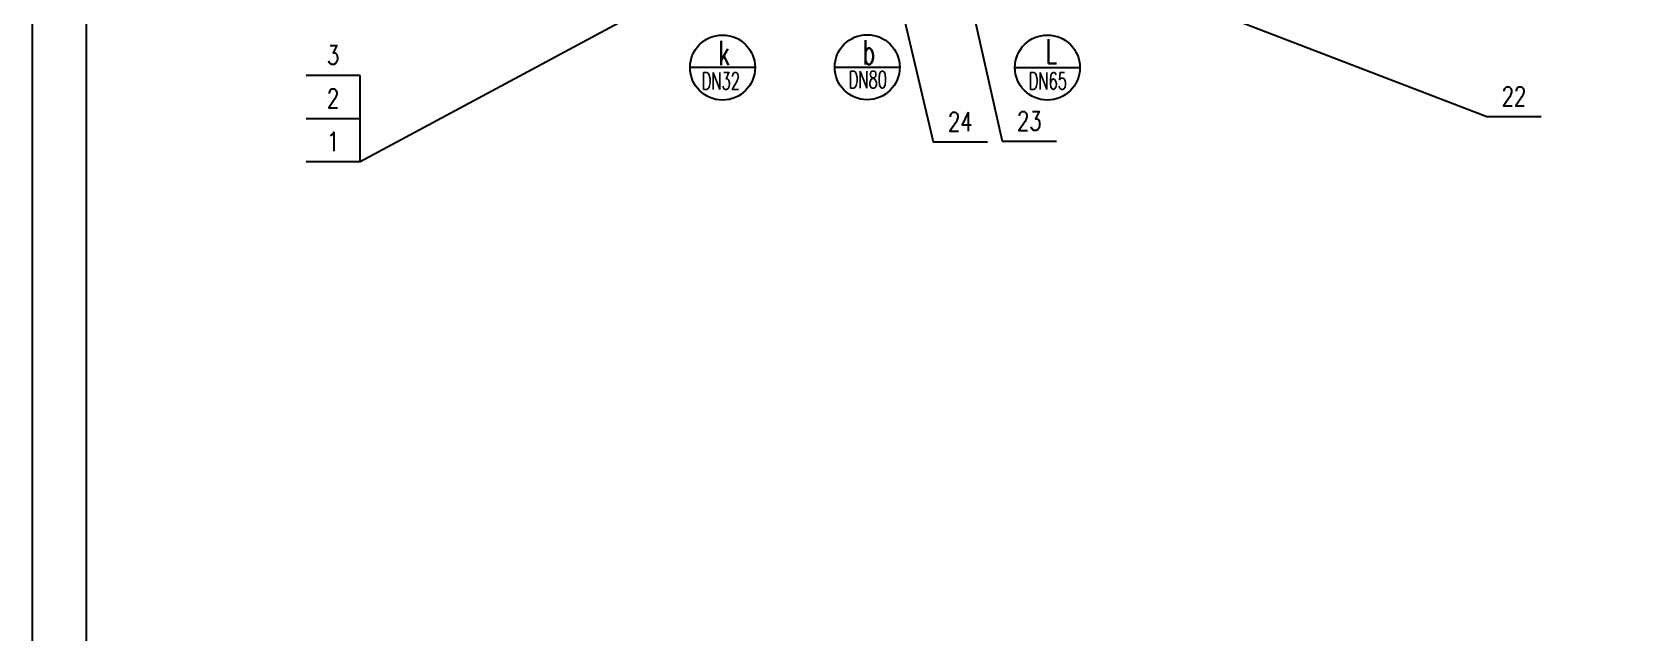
# Model space of a CAD drawing. Extents: x 15743 to 21683, y 5636 to 14046.
# Drawn here: x 15743 to 18713, y 9055 to 10165 of the extents above; entities that cross this region are included whole.
import ezdxf
from ezdxf.enums import TextEntityAlignment as Align

# ---------------------------------------------------------------- set-up
doc = ezdxf.new("R2010")
doc.units = 0
doc.header["$LTSCALE"] = 8
for name, color, linetype in [('5', 7, 'Continuous'), ('K1', 4, 'Continuous'), ('tanky', 7, 'Continuous')]:
    doc.layers.add(name, color=color, linetype=linetype)
doc.styles.add('hzfs', font='simplex.shx', dxfattribs={"width": 0.7, "bigfont": 'hzfs.shx'})
doc.styles.get("Standard").update_dxf_attribs({"font": 'txt', "width": 0.7, "bigfont": 'hztxt.shx'})

msp = doc.modelspace()

# ---------------------------------------------------------------- linework, layer by layer
msp.add_line((15742.9, 14046.3), (15742.9, 5636.3))
at = {"layer": '5'}
for p, q in [((17077.5, 10099.4), (16957.5, 10099.4)), ((17224.6, 10099.9), (17344.6, 10099.9)), ((17557.3, 10099.4), (17677.3, 10099.4))]:
    msp.add_line(p, q, dxfattribs=at)
for centre in [(17017.5, 10099.4), (17284.6, 10099.9), (17617.3, 10099.4)]:
    msp.add_circle(centre, 60, dxfattribs=at)
at = {"layer": 'K1', "const_width": 4}
msp.add_lwpolyline([(15842.9, 5736.3), (15842.9, 13796.3), (21582.9, 13796.3), (21582.9, 5736.3)], close=True, dxfattribs=at)
at = {"layer": 'tanky', "linetype": 'ByBlock'}
for p, q in [((17625.5, 10317.7), (18428.7, 10008.8)), ((17329.4, 10290.3), (17406.5, 9961.9)), ((17459.4, 10293.6), (17533.9, 9963.2)), ((16949.4, 10248.1), (16348.5, 9924.9)), ((16348.5, 10084.9), (16248.5, 10084.9)), ((16348.5, 9924.9), (16348.5, 10084.9)), ((16348.5, 10004.9), (16248.5, 10004.9)), ((18428.7, 10008.8), (18528.7, 10008.8)), ((17406.5, 9961.9), (17506.5, 9961.9)), ((17533.9, 9963.2), (17633.9, 9963.2)), ((16348.5, 9924.9), (16248.5, 9924.9))]:
    msp.add_line(p, q, dxfattribs=at)

# ---------------------------------------------------------------- texts
at = {"layer": '5', "width": 0.63}
for s, height, p in [('k', 45, (17010.1, 10103.9)), ('b', 45, (17276.4, 10105.1)), ('L', 45, (17614.4, 10107)), ('DN32', 31.5, (16979.2, 10058.9)), ('DN80', 31.5, (17250.5, 10061.4)), ('DN65', 31.5, (17582.8, 10058.9))]:
    msp.add_text(s, height=height, dxfattribs=at).set_placement(p)
at = {"layer": 'tanky', "linetype": 'ByBlock', "style": 'hzfs', "width": 0.75}
for s, p in [('3', (16298.5, 10104.9)), ('2', (16298.5, 10024.9)), ('22', (18478.7, 10028.8)), ('24', (17456.5, 9981.9)), ('23', (17583.9, 9983.2)), ('1', (16298.5, 9944.9))]:
    msp.add_text(s, height=35, dxfattribs=at).set_placement(p, align=Align.CENTER)

doc.saveas('drawing.dxf')
